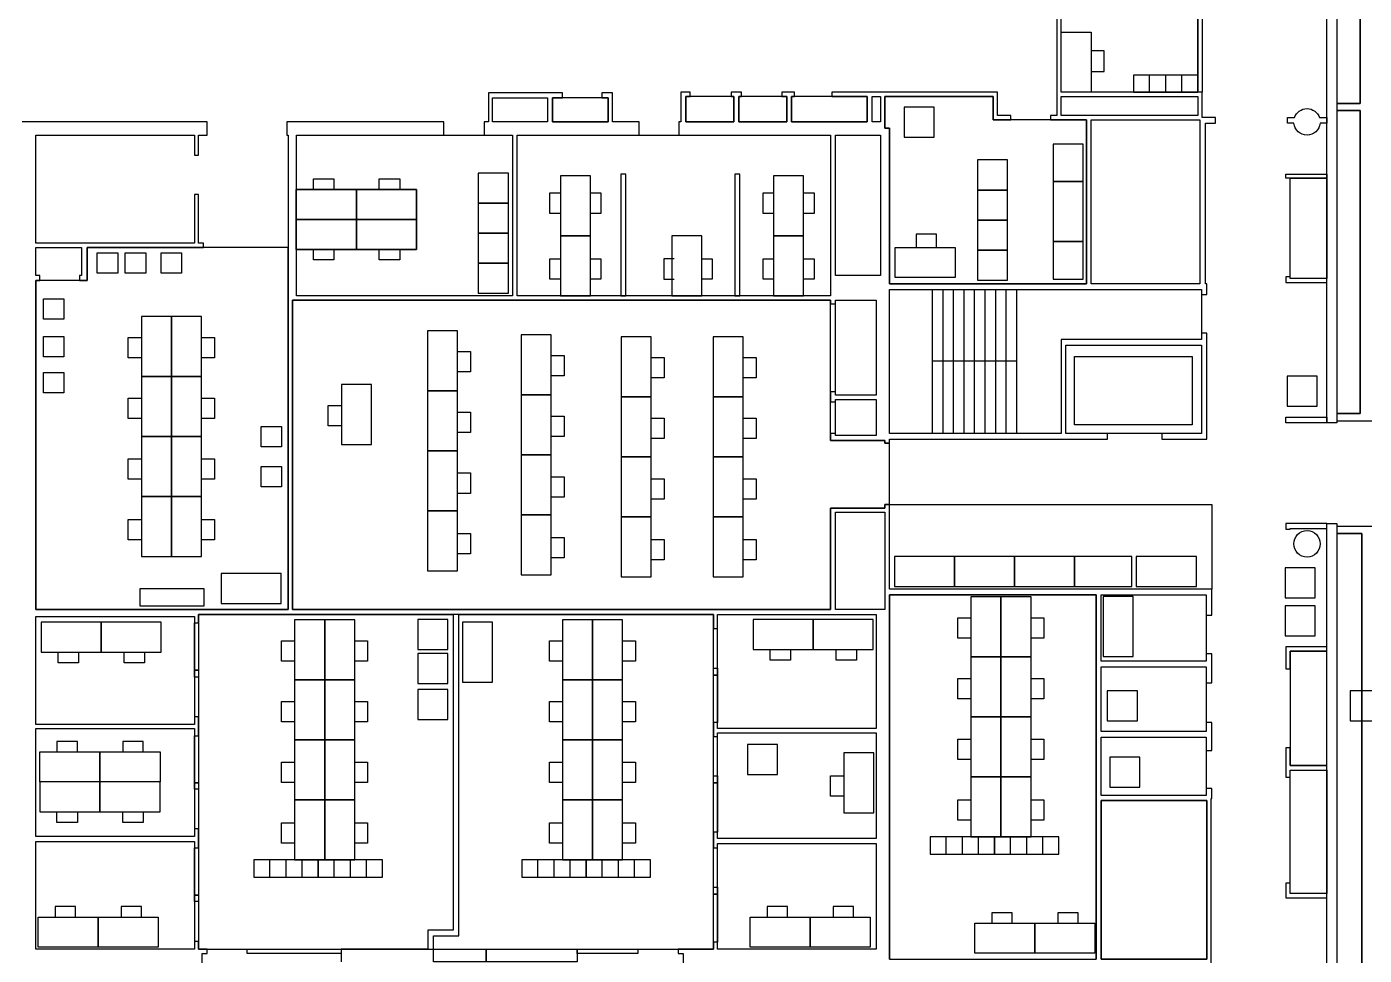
# Model space of a CAD drawing. Extents: x -199 to 9291, y -8332 to -2424.
# Drawn here: x 1780 to 4863, y -7254 to -5112 of the extents above; entities that cross this region are included whole.
import ezdxf

# ---------------------------------------------------------------- set-up
doc = ezdxf.new("R2010")
doc.units = 0
for name, color, linetype in [('0_VOID', 7, 'CONTINUOUS'), ('CHAIR', 142, 'CONTINUOUS'), ('COFFEE', 3, 'CONTINUOUS'), ('ELEVATORS', 2, 'CONTINUOUS'), ('FURNITURE', 2, 'CONTINUOUS'), ('LABS', 1, 'CONTINUOUS'), ('MEETING_ROOMS', 1, 'CONTINUOUS'), ('OFFICES', 1, 'CONTINUOUS'), ('STAIRS', 2, 'CONTINUOUS'), ('WALLS', 6, 'CONTINUOUS')]:
    doc.layers.add(name, color=color, linetype=linetype)

msp = doc.modelspace()

# ---------------------------------------------------------------- linework, layer by layer
at = {"layer": '0_VOID'}
for points in [[(4853.5, -4787.5), (4799.9, -4787.5), (4799.9, -5289), (4853.5, -5289)], [(2980.8, -5331.3), (2854, -5331.3), (2854, -5276), (2980.8, -5276)], [(3120.6, -5276), (3106, -5276), (3014.9, -5276), (2992.2, -5276), (2992.2, -5331.3), (3120.6, -5331.3)], [(3410, -5272.8), (3309.2, -5272.8), (3299.4, -5272.8), (3299.4, -5331.3), (3410, -5331.3)], [(3531.9, -5272.8), (3421.3, -5272.8), (3421.3, -5331.3), (3531.9, -5331.3)], [(3717.2, -5272.8), (3635.9, -5272.8), (3543.3, -5272.8), (3543.3, -5331.3), (3717.2, -5331.3)], [(4234.1, -5326.4), (4484.5, -5326.4), (4484.5, -5705.2), (4234.1, -5705.2)], [(4853.5, -5305.3), (4799.9, -5305.3), (4799.9, -6004.3), (4853.5, -6004.3)], [(4777.1, -5692.2), (4692.6, -5692.2), (4692.6, -5461.3), (4777.1, -5461.3)], [(3738.3, -5962), (3644.1, -5962), (3644.1, -5742.6), (3738.3, -5742.6)], [(4487.7, -6049.8), (4175.6, -6049.8), (4175.6, -5846.6), (4487.7, -5846.6)], [(3738.3, -6054.7), (3644.1, -6054.7), (3644.1, -5971.8), (3738.3, -5971.8)], [(3757.8, -6456.2), (3644.1, -6456.2), (3644.1, -6231.9), (3757.8, -6231.9)], [(3757.8, -6456.2), (3644.1, -6456.2), (3644.1, -6231.9), (3757.8, -6231.9)], [(4857.6, -6280.6), (4799.9, -6280.6), (4799.9, -7803.8), (4857.6, -7803.8)], [(4499.1, -6574.9), (4256.9, -6574.9), (4256.9, -6422.1), (4499.1, -6422.1)], [(4692.6, -6815.5), (4777.1, -6815.5), (4777.1, -6552.1), (4692.6, -6552.1)], [(4499.1, -6737.4), (4256.9, -6737.4), (4256.9, -6587.9), (4499.1, -6587.9)], [(4499.1, -6885.4), (4256.9, -6885.4), (4256.9, -6750.4), (4499.1, -6750.4)], [(4692.6, -6826.8), (4777.1, -6826.8), (4777.1, -7111.3), (4692.6, -7111.3)], [(4500.7, -7262.5), (4256.9, -7262.5), (4256.9, -6896.8), (4500.7, -6896.8)]]:
    msp.add_lwpolyline(points, close=True, dxfattribs=at)
at = {"layer": 'CHAIR'}
for points in [[(4233.5, -5214.8), (4263.4, -5214.8), (4263.4, -5167.8)], [(4263.4, -5167.8), (4233.5, -5167.8)], [(3971.4, -5488.5), (4040.6, -5488.5), (4040.6, -5419.2), (3971.4, -5419.2), (3971.4, -5488.5)], [(2440.7, -5487.1), (2440.7, -5462.8), (2487.7, -5462.8), (2487.7, -5487.1)], [(2592.7, -5487.1), (2592.7, -5462.8), (2639.7, -5462.8), (2639.7, -5487.1)], [(2985.9, -5542.3), (2985.9, -5495.3), (3010.1, -5495.3)], [(3079.3, -5495.3), (3103.6, -5495.3), (3103.6, -5542.3), (3079.3, -5542.3)], [(3477.3, -5542.3), (3477.3, -5495.3), (3501.6, -5495.3)], [(3570.8, -5495.3), (3595.1, -5495.3), (3595.1, -5542.3), (3570.8, -5542.3)], [(3971.4, -5557.7), (4040.6, -5557.7), (4040.6, -5488.5), (3971.4, -5488.5), (3971.4, -5557.7)], [(3971.4, -5557.7), (4040.6, -5557.7), (4040.6, -5488.5), (3971.4, -5488.5), (3971.4, -5557.7)], [(3010.1, -5542.3), (2985.9, -5542.3)], [(3501.6, -5542.3), (3477.3, -5542.3)], [(3971.4, -5626.9), (4040.6, -5626.9), (4040.6, -5557.7), (3971.4, -5557.7), (3971.4, -5626.9)], [(3971.4, -5626.9), (4040.6, -5626.9), (4040.6, -5557.7), (3971.4, -5557.7), (3971.4, -5626.9)], [(3877, -5620.9), (3877, -5590.6), (3830, -5590.6), (3830, -5620.9)], [(1989.7, -5680.2), (1942.7, -5680.2), (1942.7, -5633.2), (1989.7, -5633.2), (1989.7, -5680.2)], [(2054.2, -5680.2), (2007.2, -5680.2), (2007.2, -5633.2), (2054.2, -5633.2), (2054.2, -5680.2)], [(2137.1, -5680.2), (2090.1, -5680.2), (2090.1, -5633.2), (2137.1, -5633.2), (2137.1, -5680.2)], [(2487.7, -5649.7), (2440.7, -5649.7), (2440.7, -5625.5)], [(2487.7, -5625.5), (2487.7, -5649.7)], [(2639.7, -5649.7), (2592.7, -5649.7), (2592.7, -5625.5)], [(2639.7, -5625.5), (2639.7, -5649.7)], [(3971.4, -5696.1), (4040.6, -5696.1), (4040.6, -5626.9), (3971.4, -5626.9), (3971.4, -5696.1)], [(3971.4, -5696.1), (4040.6, -5696.1), (4040.6, -5626.9), (3971.4, -5626.9), (3971.4, -5696.1)], [(2985.9, -5694.3), (2985.9, -5647.3), (3010.1, -5647.3)], [(3079.3, -5647.3), (3103.6, -5647.3), (3103.6, -5694.3), (3079.3, -5694.3)], [(3272.5, -5647.3), (3248.3, -5647.3), (3248.3, -5694.3), (3272.5, -5694.3)], [(3336, -5647.3), (3360.2, -5647.3), (3360.2, -5694.3), (3336, -5694.3)], [(3477.3, -5694.3), (3477.3, -5647.3), (3501.6, -5647.3)], [(3570.8, -5647.3), (3595.1, -5647.3), (3595.1, -5694.3), (3570.8, -5694.3)], [(3010.1, -5694.3), (2985.9, -5694.3)], [(3501.6, -5694.3), (3477.3, -5694.3)], [(1865.3, -5786.1), (1818.3, -5786.1), (1818.3, -5739.1), (1865.3, -5739.1), (1865.3, -5786.1)], [(1865.3, -5873.6), (1818.3, -5873.6), (1818.3, -5826.6), (1865.3, -5826.6), (1865.3, -5873.6)], [(2044.5, -5875.7), (2013.9, -5875.7), (2013.9, -5828.7), (2044.5, -5828.7)], [(2183, -5828.7), (2212.9, -5828.7), (2212.9, -5875.7)], [(2212.9, -5875.7), (2183, -5875.7)], [(2772.7, -5861.2), (2802.7, -5861.2), (2802.7, -5908.2)], [(2989.3, -5870.4), (3019.2, -5870.4), (3019.2, -5917.4)], [(3219.6, -5875), (3249.6, -5875), (3249.6, -5922)], [(3431.6, -5875), (3461.5, -5875), (3461.5, -5922)], [(1865.3, -5956.5), (1818.3, -5956.5), (1818.3, -5909.5), (1865.3, -5909.5), (1865.3, -5956.5)], [(2802.7, -5908.2), (2772.7, -5908.2)], [(3019.2, -5917.4), (2989.3, -5917.4)], [(3249.6, -5922), (3219.6, -5922)], [(3461.5, -5922), (3431.6, -5922)], [(2044.5, -6015.6), (2013.9, -6015.6), (2013.9, -5968.6), (2044.5, -5968.6)], [(2183, -5968.6), (2212.9, -5968.6), (2212.9, -6015.6)], [(2505.3, -6032.2), (2474.7, -6032.2), (2474.7, -5985.2), (2505.3, -5985.2)], [(2772.7, -6001.1), (2802.7, -6001.1), (2802.7, -6048.1)], [(2989.3, -6010.3), (3019.2, -6010.3), (3019.2, -6057.3)], [(2212.9, -6015.6), (2183, -6015.6)], [(2367.5, -6080.8), (2320.5, -6080.8), (2320.5, -6033.8), (2367.5, -6033.8), (2367.5, -6080.8)], [(3219.6, -6015), (3249.6, -6015), (3249.6, -6061.9)], [(3431.6, -6015), (3461.5, -6015), (3461.5, -6061.9)], [(2802.7, -6048.1), (2772.7, -6048.1)], [(3019.2, -6057.3), (2989.3, -6057.3)], [(3249.6, -6061.9), (3219.6, -6061.9)], [(3461.5, -6061.9), (3431.6, -6061.9)], [(2044.5, -6155.5), (2013.9, -6155.5), (2013.9, -6108.5), (2044.5, -6108.5)], [(2183, -6108.5), (2212.9, -6108.5), (2212.9, -6155.5)], [(2367.5, -6172.9), (2320.5, -6172.9), (2320.5, -6125.9), (2367.5, -6125.9), (2367.5, -6172.9)], [(2212.9, -6155.5), (2183, -6155.5)], [(2772.7, -6141.1), (2802.7, -6141.1), (2802.7, -6188.1)], [(2989.3, -6150.3), (3019.2, -6150.3), (3019.2, -6197.3)], [(3219.6, -6154.9), (3249.6, -6154.9), (3249.6, -6201.9)], [(3431.6, -6154.9), (3461.5, -6154.9), (3461.5, -6201.9)], [(2802.7, -6188.1), (2772.7, -6188.1)], [(3019.2, -6197.3), (2989.3, -6197.3)], [(3249.6, -6201.9), (3219.6, -6201.9)], [(3461.5, -6201.9), (3431.6, -6201.9)], [(2044.5, -6295.5), (2013.9, -6295.5), (2013.9, -6248.5), (2044.5, -6248.5)], [(2183, -6248.5), (2212.9, -6248.5), (2212.9, -6295.5)], [(2772.7, -6281), (2802.7, -6281), (2802.7, -6328)], [(2212.9, -6295.5), (2183, -6295.5)], [(2989.3, -6290.2), (3019.2, -6290.2), (3019.2, -6337.2)], [(3219.6, -6294.8), (3249.6, -6294.8), (3249.6, -6341.8)], [(3431.6, -6294.8), (3461.5, -6294.8), (3461.5, -6341.8)], [(2802.7, -6328), (2772.7, -6328)], [(3019.2, -6337.2), (2989.3, -6337.2)], [(3249.6, -6341.8), (3219.6, -6341.8)], [(3461.5, -6341.8), (3431.6, -6341.8)], [(2750.5, -6548.5), (2750.5, -6479.3), (2681.3, -6479.3), (2681.3, -6548.5), (2750.5, -6548.5)], [(2750.5, -6548.5), (2750.5, -6479.3), (2681.3, -6479.3), (2681.3, -6548.5), (2750.5, -6548.5)], [(3956.6, -6522.3), (3926, -6522.3), (3926, -6475.3), (3956.6, -6475.3)], [(4095.1, -6475.3), (4125, -6475.3), (4125, -6522.3)], [(2397.6, -6575.2), (2366.9, -6575.2), (2366.9, -6528.2), (2397.6, -6528.2)], [(2536, -6528.2), (2565.9, -6528.2), (2565.9, -6575.2)], [(3015.3, -6575.2), (2984.7, -6575.2), (2984.7, -6528.2), (3015.3, -6528.2)], [(3153.7, -6528.2), (3183.7, -6528.2), (3183.7, -6575.2)], [(4125, -6522.3), (4095.1, -6522.3)], [(1899.4, -6578.7), (1852.4, -6578.7), (1852.4, -6554.4)], [(1899.4, -6554.4), (1899.4, -6578.7)], [(2051.3, -6578.7), (2004.3, -6578.7), (2004.3, -6554.4)], [(2051.3, -6554.4), (2051.3, -6578.7)], [(2750.5, -6626.8), (2750.5, -6557.6), (2681.3, -6557.6), (2681.3, -6626.8), (2750.5, -6626.8)], [(2750.5, -6626.8), (2750.5, -6557.6), (2681.3, -6557.6), (2681.3, -6626.8), (2750.5, -6626.8)], [(3540.8, -6572.8), (3493.8, -6572.8), (3493.8, -6548.6)], [(3540.8, -6548.6), (3540.8, -6572.8)], [(3692.8, -6572.8), (3645.8, -6572.8), (3645.8, -6548.6)], [(3692.8, -6548.6), (3692.8, -6572.8)], [(2565.9, -6575.2), (2536, -6575.2)], [(3183.7, -6575.2), (3153.7, -6575.2)], [(3956.6, -6662.2), (3926, -6662.2), (3926, -6615.2), (3956.6, -6615.2)], [(4095.1, -6615.2), (4125, -6615.2), (4125, -6662.2)], [(2750.5, -6709.6), (2750.5, -6640.4), (2681.3, -6640.4), (2681.3, -6709.6), (2750.5, -6709.6)], [(2750.5, -6709.6), (2750.5, -6640.4), (2681.3, -6640.4), (2681.3, -6709.6), (2750.5, -6709.6)], [(2397.6, -6715.1), (2366.9, -6715.1), (2366.9, -6668.1), (2397.6, -6668.1)], [(2536, -6668.1), (2565.9, -6668.1), (2565.9, -6715.1)], [(3015.3, -6715.1), (2984.7, -6715.1), (2984.7, -6668.1), (3015.3, -6668.1)], [(3153.7, -6668.1), (3183.7, -6668.1), (3183.7, -6715.1)], [(4125, -6662.2), (4095.1, -6662.2)], [(2565.9, -6715.1), (2536, -6715.1)], [(3183.7, -6715.1), (3153.7, -6715.1)], [(1896.7, -6760.3), (1849.7, -6760.3), (1849.7, -6784.6)], [(1896.7, -6784.6), (1896.7, -6760.3)], [(2048.7, -6760.3), (2001.7, -6760.3), (2001.7, -6784.6)], [(2048.7, -6784.6), (2048.7, -6760.3)], [(3956.6, -6802.2), (3926, -6802.2), (3926, -6755.2), (3956.6, -6755.2)], [(4095.1, -6755.2), (4125, -6755.2), (4125, -6802.2)], [(2397.6, -6855.1), (2366.9, -6855.1), (2366.9, -6808.1), (2397.6, -6808.1)], [(2536, -6808.1), (2565.9, -6808.1), (2565.9, -6855.1)], [(3015.3, -6855.1), (2984.7, -6855.1), (2984.7, -6808.1), (3015.3, -6808.1)], [(3153.7, -6808.1), (3183.7, -6808.1), (3183.7, -6855.1)], [(4125, -6802.2), (4095.1, -6802.2)], [(3663.5, -6886.4), (3632.9, -6886.4), (3632.9, -6839.4), (3663.5, -6839.4)], [(2565.9, -6855.1), (2536, -6855.1)], [(3183.7, -6855.1), (3153.7, -6855.1)], [(3956.6, -6942.1), (3926, -6942.1), (3926, -6895.1), (3956.6, -6895.1)], [(4095.1, -6895.1), (4125, -6895.1), (4125, -6942.1)], [(1896.7, -6947.2), (1849.7, -6947.2), (1849.7, -6923)], [(1896.7, -6923), (1896.7, -6947.2)], [(2048.7, -6947.2), (2001.7, -6947.2), (2001.7, -6923)], [(2048.7, -6923), (2048.7, -6947.2)], [(2397.6, -6995), (2366.9, -6995), (2366.9, -6948), (2397.6, -6948)], [(2536, -6948), (2565.9, -6948), (2565.9, -6995)], [(3015.3, -6995), (2984.7, -6995), (2984.7, -6948), (3015.3, -6948)], [(3153.7, -6948), (3183.7, -6948), (3183.7, -6995)], [(4125, -6942.1), (4095.1, -6942.1)], [(2565.9, -6995), (2536, -6995)], [(3183.7, -6995), (3153.7, -6995)], [(1892.6, -7141.3), (1845.6, -7141.3), (1845.6, -7165.6)], [(1892.6, -7165.6), (1892.6, -7141.3)], [(2044.6, -7141.3), (1997.6, -7141.3), (1997.6, -7165.6)], [(2044.6, -7165.6), (2044.6, -7141.3)], [(3534.1, -7141.3), (3487.1, -7141.3), (3487.1, -7165.6)], [(3534.1, -7165.6), (3534.1, -7141.3)], [(3686.1, -7141.3), (3639.1, -7141.3), (3639.1, -7165.6)], [(3686.1, -7165.6), (3686.1, -7141.3)], [(4051.8, -7155.6), (4004.8, -7155.6), (4004.8, -7179.8)], [(4051.8, -7179.8), (4051.8, -7155.6)], [(4203.8, -7155.6), (4156.8, -7155.6), (4156.8, -7179.8)], [(4203.8, -7179.8), (4203.8, -7155.6)]]:
    msp.add_lwpolyline(points, dxfattribs=at)
at = {"layer": 'COFFEE'}
for points in [[(4754.8, -5987.4), (4754.8, -5918.2), (4685.6, -5918.2), (4685.6, -5987.4), (4754.8, -5987.4)], [(4754.8, -5987.4), (4754.8, -5918.2), (4685.6, -5918.2), (4685.6, -5987.4), (4754.8, -5987.4)], [(3918.7, -6403.3), (3918.7, -6334.1), (3780.3, -6334.1), (3780.3, -6403.3), (3918.7, -6403.3)], [(3918.7, -6403.3), (3918.7, -6334.1), (3780.3, -6334.1), (3780.3, -6403.3), (3918.7, -6403.3)], [(4057.1, -6403.3), (4057.1, -6334.1), (3918.7, -6334.1), (3918.7, -6403.3), (4057.1, -6403.3)], [(4057.1, -6403.3), (4057.1, -6334.1), (3918.7, -6334.1), (3918.7, -6403.3), (4057.1, -6403.3)], [(4195.5, -6403.3), (4195.5, -6334.1), (4057.1, -6334.1), (4057.1, -6403.3), (4195.5, -6403.3)], [(4195.5, -6403.3), (4195.5, -6334.1), (4057.1, -6334.1), (4057.1, -6403.3), (4195.5, -6403.3)], [(4327.7, -6403.3), (4327.7, -6334.1), (4195.5, -6334.1), (4195.5, -6403.3), (4327.7, -6403.3)], [(4327.7, -6403.3), (4327.7, -6334.1), (4195.5, -6334.1), (4195.5, -6403.3), (4327.7, -6403.3)], [(4476.2, -6403.3), (4476.2, -6334.1), (4337.8, -6334.1), (4337.8, -6403.3), (4476.2, -6403.3)], [(4476.2, -6403.3), (4476.2, -6334.1), (4337.8, -6334.1), (4337.8, -6403.3), (4476.2, -6403.3)], [(4750.2, -6429.4), (4750.2, -6360.2), (4681, -6360.2), (4681, -6429.4), (4750.2, -6429.4)], [(4750.2, -6429.4), (4750.2, -6360.2), (4681, -6360.2), (4681, -6429.4), (4750.2, -6429.4)], [(4750.2, -6516.9), (4750.2, -6447.7), (4681, -6447.7), (4681, -6516.9), (4750.2, -6516.9)], [(4750.2, -6516.9), (4750.2, -6447.7), (4681, -6447.7), (4681, -6516.9), (4750.2, -6516.9)]]:
    msp.add_lwpolyline(points, dxfattribs=at)
msp.add_lwpolyline([(4512.1, -6409.1), (3769.2, -6409.1), (3769.2, -6214), (4512.1, -6214)], close=True, dxfattribs=at)
msp.add_lwpolyline([(4512.1, -6409.1), (3769.2, -6409.1), (3769.2, -6214), (4512.1, -6214)], close=True, dxfattribs=at)
at = {"layer": 'ELEVATORS'}
msp.add_lwpolyline([(4466.6, -6030.3), (4195.1, -6030.3), (4195.1, -5872.6), (4466.6, -5872.6)], close=True, dxfattribs=at)
at = {"layer": 'FURNITURE'}
for points in [[(4233.5, -5263), (4164.2, -5263), (4164.2, -5124.6), (4233.5, -5124.6), (4233.5, -5263)], [(4233.5, -5263), (4164.2, -5263), (4164.2, -5124.6), (4233.5, -5124.6), (4233.5, -5263)], [(4331.3, -5263), (4479.6, -5263), (4479.6, -5223.5), (4331.3, -5223.5), (4331.3, -5263)], [(4368.4, -5263), (4368.4, -5223.5)], [(4368.4, -5263), (4368.4, -5223.5)], [(4405.5, -5263), (4405.5, -5223.5)], [(4405.5, -5263), (4405.5, -5223.5)], [(4442.5, -5263), (4442.5, -5223.5)], [(4442.5, -5263), (4442.5, -5223.5)], [(3872.2, -5366.5), (3872.2, -5297.3), (3803, -5297.3), (3803, -5366.5), (3872.2, -5366.5)], [(3872.2, -5366.5), (3872.2, -5297.3), (3803, -5297.3), (3803, -5366.5), (3872.2, -5366.5)], [(4215.3, -5382.5), (4146.1, -5382.5), (4146.1, -5469.1), (4215.3, -5469.1), (4215.3, -5382.5)], [(2821, -5518.9), (2890.2, -5518.9), (2890.2, -5449.7), (2821, -5449.7), (2821, -5518.9)], [(3010.1, -5594.4), (3079.3, -5594.4), (3079.3, -5456), (3010.1, -5456), (3010.1, -5594.4)], [(3010.1, -5594.4), (3079.3, -5594.4), (3079.3, -5456), (3010.1, -5456), (3010.1, -5594.4)], [(3501.6, -5594.4), (3570.8, -5594.4), (3570.8, -5456), (3501.6, -5456), (3501.6, -5594.4)], [(3501.6, -5594.4), (3570.8, -5594.4), (3570.8, -5456), (3501.6, -5456), (3501.6, -5594.4)], [(2539.8, -5556.3), (2539.8, -5487.1), (2401.4, -5487.1), (2401.4, -5556.3), (2539.8, -5556.3)], [(2539.8, -5556.3), (2539.8, -5487.1), (2401.4, -5487.1), (2401.4, -5556.3), (2539.8, -5556.3)], [(2678.2, -5556.3), (2678.2, -5487.1), (2539.8, -5487.1), (2539.8, -5556.3), (2678.2, -5556.3)], [(2678.2, -5556.3), (2678.2, -5487.1), (2539.8, -5487.1), (2539.8, -5556.3), (2678.2, -5556.3)], [(4146.1, -5607.5), (4215.3, -5607.5), (4215.3, -5469.1), (4146.1, -5469.1), (4146.1, -5607.5)], [(4146.1, -5607.5), (4215.3, -5607.5), (4215.3, -5469.1), (4146.1, -5469.1), (4146.1, -5607.5)], [(2821, -5588.1), (2890.2, -5588.1), (2890.2, -5518.9), (2821, -5518.9), (2821, -5588.1)], [(2821, -5588.1), (2890.2, -5588.1), (2890.2, -5518.9), (2821, -5518.9), (2821, -5588.1)], [(2539.8, -5625.5), (2539.8, -5556.3), (2401.4, -5556.3), (2401.4, -5625.5), (2539.8, -5625.5)], [(2539.8, -5625.5), (2539.8, -5556.3), (2401.4, -5556.3), (2401.4, -5625.5), (2539.8, -5625.5)], [(2678.2, -5625.5), (2678.2, -5556.3), (2539.8, -5556.3), (2539.8, -5625.5), (2678.2, -5625.5)], [(2678.2, -5625.5), (2678.2, -5556.3), (2539.8, -5556.3), (2539.8, -5625.5), (2678.2, -5625.5)], [(2821, -5657.3), (2890.2, -5657.3), (2890.2, -5588.1), (2821, -5588.1), (2821, -5657.3)], [(2821, -5657.3), (2890.2, -5657.3), (2890.2, -5588.1), (2821, -5588.1), (2821, -5657.3)], [(3010.1, -5732.8), (3079.3, -5732.8), (3079.3, -5594.4), (3010.1, -5594.4), (3010.1, -5732.8)], [(3010.1, -5732.8), (3079.3, -5732.8), (3079.3, -5594.4), (3010.1, -5594.4), (3010.1, -5732.8)], [(3266.8, -5732.8), (3336, -5732.8), (3336, -5594.4), (3266.8, -5594.4), (3266.8, -5732.8)], [(3266.8, -5732.8), (3336, -5732.8), (3336, -5594.4), (3266.8, -5594.4), (3266.8, -5732.8)], [(3501.6, -5732.8), (3570.8, -5732.8), (3570.8, -5594.4), (3501.6, -5594.4), (3501.6, -5732.8)], [(3501.6, -5732.8), (3570.8, -5732.8), (3570.8, -5594.4), (3501.6, -5594.4), (3501.6, -5732.8)], [(4215.3, -5607.5), (4146.1, -5607.5), (4146.1, -5694.1), (4215.3, -5694.1), (4215.3, -5607.5)], [(4215.3, -5607.5), (4146.1, -5607.5), (4146.1, -5694.1), (4215.3, -5694.1), (4215.3, -5607.5)], [(3781.6, -5690.1), (3781.6, -5620.9), (3920, -5620.9), (3920, -5690.1), (3781.6, -5690.1)], [(3781.6, -5690.1), (3781.6, -5620.9), (3920, -5620.9), (3920, -5690.1), (3781.6, -5690.1)], [(2821, -5726.5), (2890.2, -5726.5), (2890.2, -5657.3), (2821, -5657.3), (2821, -5726.5)], [(2821, -5726.5), (2890.2, -5726.5), (2890.2, -5657.3), (2821, -5657.3), (2821, -5726.5)], [(2113.8, -5780.4), (2044.5, -5780.4), (2044.5, -5918.8), (2113.8, -5918.8), (2113.8, -5780.4)], [(2113.8, -5780.4), (2044.5, -5780.4), (2044.5, -5918.8), (2113.8, -5918.8), (2113.8, -5780.4)], [(2183, -5780.4), (2113.8, -5780.4), (2113.8, -5918.8), (2183, -5918.8), (2183, -5780.4)], [(2183, -5780.4), (2113.8, -5780.4), (2113.8, -5918.8), (2183, -5918.8), (2183, -5780.4)], [(2772.7, -5812.9), (2703.5, -5812.9), (2703.5, -5951.4), (2772.7, -5951.4), (2772.7, -5812.9)], [(2772.7, -5812.9), (2703.5, -5812.9), (2703.5, -5951.4), (2772.7, -5951.4), (2772.7, -5812.9)], [(2989.3, -5822.2), (2920.1, -5822.2), (2920.1, -5960.6), (2989.3, -5960.6), (2989.3, -5822.2)], [(2989.3, -5822.2), (2920.1, -5822.2), (2920.1, -5960.6), (2989.3, -5960.6), (2989.3, -5822.2)], [(3219.6, -5826.8), (3150.4, -5826.8), (3150.4, -5965.2), (3219.6, -5965.2), (3219.6, -5826.8)], [(3219.6, -5826.8), (3150.4, -5826.8), (3150.4, -5965.2), (3219.6, -5965.2), (3219.6, -5826.8)], [(3431.6, -5826.8), (3362.4, -5826.8), (3362.4, -5965.2), (3431.6, -5965.2), (3431.6, -5826.8)], [(3431.6, -5826.8), (3362.4, -5826.8), (3362.4, -5965.2), (3431.6, -5965.2), (3431.6, -5826.8)], [(2113.8, -5918.8), (2044.5, -5918.8), (2044.5, -6057.2), (2113.8, -6057.2), (2113.8, -5918.8)], [(2113.8, -5918.8), (2044.5, -5918.8), (2044.5, -6057.2), (2113.8, -6057.2), (2113.8, -5918.8)], [(2183, -5918.8), (2113.8, -5918.8), (2113.8, -6057.2), (2183, -6057.2), (2183, -5918.8)], [(2183, -5918.8), (2113.8, -5918.8), (2113.8, -6057.2), (2183, -6057.2), (2183, -5918.8)], [(2574.5, -5937), (2505.3, -5937), (2505.3, -6075.4), (2574.5, -6075.4), (2574.5, -5937)], [(2574.5, -5937), (2505.3, -5937), (2505.3, -6075.4), (2574.5, -6075.4), (2574.5, -5937)], [(2772.7, -5951.4), (2703.5, -5951.4), (2703.5, -6089.8), (2772.7, -6089.8), (2772.7, -5951.4)], [(2772.7, -5951.4), (2703.5, -5951.4), (2703.5, -6089.8), (2772.7, -6089.8), (2772.7, -5951.4)], [(2989.3, -5960.6), (2920.1, -5960.6), (2920.1, -6099), (2989.3, -6099), (2989.3, -5960.6)], [(2989.3, -5960.6), (2920.1, -5960.6), (2920.1, -6099), (2989.3, -6099), (2989.3, -5960.6)], [(3219.6, -5965.2), (3150.4, -5965.2), (3150.4, -6103.6), (3219.6, -6103.6), (3219.6, -5965.2)], [(3219.6, -5965.2), (3150.4, -5965.2), (3150.4, -6103.6), (3219.6, -6103.6), (3219.6, -5965.2)], [(3431.6, -5965.2), (3362.4, -5965.2), (3362.4, -6103.6), (3431.6, -6103.6), (3431.6, -5965.2)], [(3431.6, -5965.2), (3362.4, -5965.2), (3362.4, -6103.6), (3431.6, -6103.6), (3431.6, -5965.2)], [(2113.8, -6057.2), (2044.5, -6057.2), (2044.5, -6195.6), (2113.8, -6195.6), (2113.8, -6057.2)], [(2113.8, -6057.2), (2044.5, -6057.2), (2044.5, -6195.6), (2113.8, -6195.6), (2113.8, -6057.2)], [(2183, -6057.2), (2113.8, -6057.2), (2113.8, -6195.6), (2183, -6195.6), (2183, -6057.2)], [(2183, -6057.2), (2113.8, -6057.2), (2113.8, -6195.6), (2183, -6195.6), (2183, -6057.2)], [(2772.7, -6089.8), (2703.5, -6089.8), (2703.5, -6228.2), (2772.7, -6228.2), (2772.7, -6089.8)], [(2772.7, -6089.8), (2703.5, -6089.8), (2703.5, -6228.2), (2772.7, -6228.2), (2772.7, -6089.8)], [(2989.3, -6099), (2920.1, -6099), (2920.1, -6237.4), (2989.3, -6237.4), (2989.3, -6099)], [(2989.3, -6099), (2920.1, -6099), (2920.1, -6237.4), (2989.3, -6237.4), (2989.3, -6099)], [(3219.6, -6103.6), (3150.4, -6103.6), (3150.4, -6242), (3219.6, -6242), (3219.6, -6103.6)], [(3219.6, -6103.6), (3150.4, -6103.6), (3150.4, -6242), (3219.6, -6242), (3219.6, -6103.6)], [(3431.6, -6103.6), (3362.4, -6103.6), (3362.4, -6242), (3431.6, -6242), (3431.6, -6103.6)], [(3431.6, -6103.6), (3362.4, -6103.6), (3362.4, -6242), (3431.6, -6242), (3431.6, -6103.6)], [(2113.8, -6195.6), (2044.5, -6195.6), (2044.5, -6334.1), (2113.8, -6334.1), (2113.8, -6195.6)], [(2113.8, -6195.6), (2044.5, -6195.6), (2044.5, -6334.1), (2113.8, -6334.1), (2113.8, -6195.6)], [(2183, -6195.6), (2113.8, -6195.6), (2113.8, -6334.1), (2183, -6334.1), (2183, -6195.6)], [(2183, -6195.6), (2113.8, -6195.6), (2113.8, -6334.1), (2183, -6334.1), (2183, -6195.6)], [(2772.7, -6228.2), (2703.5, -6228.2), (2703.5, -6366.6), (2772.7, -6366.6), (2772.7, -6228.2)], [(2772.7, -6228.2), (2703.5, -6228.2), (2703.5, -6366.6), (2772.7, -6366.6), (2772.7, -6228.2)], [(2989.3, -6237.4), (2920.1, -6237.4), (2920.1, -6375.8), (2989.3, -6375.8), (2989.3, -6237.4)], [(2989.3, -6237.4), (2920.1, -6237.4), (2920.1, -6375.8), (2989.3, -6375.8), (2989.3, -6237.4)], [(3219.6, -6242), (3150.4, -6242), (3150.4, -6380.4), (3219.6, -6380.4), (3219.6, -6242)], [(3219.6, -6242), (3150.4, -6242), (3150.4, -6380.4), (3219.6, -6380.4), (3219.6, -6242)], [(3431.6, -6242), (3362.4, -6242), (3362.4, -6380.4), (3431.6, -6380.4), (3431.6, -6242)], [(3431.6, -6242), (3362.4, -6242), (3362.4, -6380.4), (3431.6, -6380.4), (3431.6, -6242)], [(2366.4, -6442), (2366.4, -6372.8), (2228, -6372.8), (2228, -6442), (2366.4, -6442)], [(2040.8, -6447.6), (2189.1, -6447.6), (2189.1, -6408), (2040.8, -6408), (2040.8, -6447.6)], [(4025.8, -6427), (3956.6, -6427), (3956.6, -6565.4), (4025.8, -6565.4), (4025.8, -6427)], [(4025.8, -6427), (3956.6, -6427), (3956.6, -6565.4), (4025.8, -6565.4), (4025.8, -6427)], [(4095.1, -6427), (4025.8, -6427), (4025.8, -6565.4), (4095.1, -6565.4), (4095.1, -6427)], [(4095.1, -6427), (4025.8, -6427), (4025.8, -6565.4), (4095.1, -6565.4), (4095.1, -6427)], [(4330.7, -6426.3), (4261.5, -6426.3), (4261.5, -6564.7), (4330.7, -6564.7), (4330.7, -6426.3)], [(1951.5, -6554.4), (1951.5, -6485.2), (1813.1, -6485.2), (1813.1, -6554.4), (1951.5, -6554.4)], [(1951.5, -6554.4), (1951.5, -6485.2), (1813.1, -6485.2), (1813.1, -6554.4), (1951.5, -6554.4)], [(2089.9, -6554.4), (2089.9, -6485.2), (1951.5, -6485.2), (1951.5, -6554.4), (2089.9, -6554.4)], [(2089.9, -6554.4), (2089.9, -6485.2), (1951.5, -6485.2), (1951.5, -6554.4), (2089.9, -6554.4)], [(2466.8, -6480), (2397.6, -6480), (2397.6, -6618.4), (2466.8, -6618.4), (2466.8, -6480)], [(2466.8, -6480), (2397.6, -6480), (2397.6, -6618.4), (2466.8, -6618.4), (2466.8, -6480)], [(2536, -6480), (2466.8, -6480), (2466.8, -6618.4), (2536, -6618.4), (2536, -6480)], [(2536, -6480), (2466.8, -6480), (2466.8, -6618.4), (2536, -6618.4), (2536, -6480)], [(2854, -6485.1), (2784.7, -6485.1), (2784.7, -6623.5), (2854, -6623.5), (2854, -6485.1)], [(3084.5, -6480), (3015.3, -6480), (3015.3, -6618.4), (3084.5, -6618.4), (3084.5, -6480)], [(3084.5, -6480), (3015.3, -6480), (3015.3, -6618.4), (3084.5, -6618.4), (3084.5, -6480)], [(3153.7, -6480), (3084.5, -6480), (3084.5, -6618.4), (3153.7, -6618.4), (3153.7, -6480)], [(3153.7, -6480), (3084.5, -6480), (3084.5, -6618.4), (3153.7, -6618.4), (3153.7, -6480)], [(3592.9, -6548.6), (3592.9, -6479.4), (3454.5, -6479.4), (3454.5, -6548.6), (3592.9, -6548.6)], [(3592.9, -6548.6), (3592.9, -6479.4), (3454.5, -6479.4), (3454.5, -6548.6), (3592.9, -6548.6)], [(3731.3, -6548.6), (3731.3, -6479.4), (3592.9, -6479.4), (3592.9, -6548.6), (3731.3, -6548.6)], [(3731.3, -6548.6), (3731.3, -6479.4), (3592.9, -6479.4), (3592.9, -6548.6), (3731.3, -6548.6)], [(4025.8, -6565.4), (3956.6, -6565.4), (3956.6, -6703.9), (4025.8, -6703.9), (4025.8, -6565.4)], [(4025.8, -6565.4), (3956.6, -6565.4), (3956.6, -6703.9), (4025.8, -6703.9), (4025.8, -6565.4)], [(4095.1, -6565.4), (4025.8, -6565.4), (4025.8, -6703.9), (4095.1, -6703.9), (4095.1, -6565.4)], [(4095.1, -6565.4), (4025.8, -6565.4), (4025.8, -6703.9), (4095.1, -6703.9), (4095.1, -6565.4)], [(2466.8, -6618.4), (2397.6, -6618.4), (2397.6, -6756.8), (2466.8, -6756.8), (2466.8, -6618.4)], [(2466.8, -6618.4), (2397.6, -6618.4), (2397.6, -6756.8), (2466.8, -6756.8), (2466.8, -6618.4)], [(2536, -6618.4), (2466.8, -6618.4), (2466.8, -6756.8), (2536, -6756.8), (2536, -6618.4)], [(2536, -6618.4), (2466.8, -6618.4), (2466.8, -6756.8), (2536, -6756.8), (2536, -6618.4)], [(3084.5, -6618.4), (3015.3, -6618.4), (3015.3, -6756.8), (3084.5, -6756.8), (3084.5, -6618.4)], [(3084.5, -6618.4), (3015.3, -6618.4), (3015.3, -6756.8), (3084.5, -6756.8), (3084.5, -6618.4)], [(3153.7, -6618.4), (3084.5, -6618.4), (3084.5, -6756.8), (3153.7, -6756.8), (3153.7, -6618.4)], [(3153.7, -6618.4), (3084.5, -6618.4), (3084.5, -6756.8), (3153.7, -6756.8), (3153.7, -6618.4)], [(4340.2, -6713.1), (4340.2, -6643.9), (4271, -6643.9), (4271, -6713.1), (4340.2, -6713.1)], [(4899.7, -6713.1), (4899.7, -6643.9), (4830.5, -6643.9), (4830.5, -6713.1), (4899.7, -6713.1)], [(4025.8, -6703.9), (3956.6, -6703.9), (3956.6, -6842.3), (4025.8, -6842.3), (4025.8, -6703.9)], [(4025.8, -6703.9), (3956.6, -6703.9), (3956.6, -6842.3), (4025.8, -6842.3), (4025.8, -6703.9)], [(4095.1, -6703.9), (4025.8, -6703.9), (4025.8, -6842.3), (4095.1, -6842.3), (4095.1, -6703.9)], [(4095.1, -6703.9), (4025.8, -6703.9), (4025.8, -6842.3), (4095.1, -6842.3), (4095.1, -6703.9)], [(2466.8, -6756.8), (2397.6, -6756.8), (2397.6, -6895.2), (2466.8, -6895.2), (2466.8, -6756.8)], [(2466.8, -6756.8), (2397.6, -6756.8), (2397.6, -6895.2), (2466.8, -6895.2), (2466.8, -6756.8)], [(2536, -6756.8), (2466.8, -6756.8), (2466.8, -6895.2), (2536, -6895.2), (2536, -6756.8)], [(2536, -6756.8), (2466.8, -6756.8), (2466.8, -6895.2), (2536, -6895.2), (2536, -6756.8)], [(3084.5, -6756.8), (3015.3, -6756.8), (3015.3, -6895.2), (3084.5, -6895.2), (3084.5, -6756.8)], [(3084.5, -6756.8), (3015.3, -6756.8), (3015.3, -6895.2), (3084.5, -6895.2), (3084.5, -6756.8)], [(3153.7, -6756.8), (3084.5, -6756.8), (3084.5, -6895.2), (3153.7, -6895.2), (3153.7, -6756.8)], [(3153.7, -6756.8), (3084.5, -6756.8), (3084.5, -6895.2), (3153.7, -6895.2), (3153.7, -6756.8)], [(3510.7, -6836.6), (3510.7, -6767.4), (3441.5, -6767.4), (3441.5, -6836.6), (3510.7, -6836.6)], [(1948.8, -6784.6), (1948.8, -6853.8), (1810.4, -6853.8), (1810.4, -6784.6), (1948.8, -6784.6)], [(1948.8, -6784.6), (1948.8, -6853.8), (1810.4, -6853.8), (1810.4, -6784.6), (1948.8, -6784.6)], [(2087.2, -6784.6), (2087.2, -6853.8), (1948.8, -6853.8), (1948.8, -6784.6), (2087.2, -6784.6)], [(2087.2, -6784.6), (2087.2, -6853.8), (1948.8, -6853.8), (1948.8, -6784.6), (2087.2, -6784.6)], [(3732.8, -6786.5), (3663.5, -6786.5), (3663.5, -6925), (3732.8, -6925), (3732.8, -6786.5)], [(3732.8, -6786.5), (3663.5, -6786.5), (3663.5, -6925), (3732.8, -6925), (3732.8, -6786.5)], [(4346.1, -6866), (4346.1, -6796.8), (4276.9, -6796.8), (4276.9, -6866), (4346.1, -6866)], [(4025.8, -6842.3), (3956.6, -6842.3), (3956.6, -6980.7), (4025.8, -6980.7), (4025.8, -6842.3)], [(4025.8, -6842.3), (3956.6, -6842.3), (3956.6, -6980.7), (4025.8, -6980.7), (4025.8, -6842.3)], [(4095.1, -6842.3), (4025.8, -6842.3), (4025.8, -6980.7), (4095.1, -6980.7), (4095.1, -6842.3)], [(4095.1, -6842.3), (4025.8, -6842.3), (4025.8, -6980.7), (4095.1, -6980.7), (4095.1, -6842.3)], [(1948.8, -6923), (1948.8, -6853.8), (1810.4, -6853.8), (1810.4, -6923), (1948.8, -6923)], [(1948.8, -6923), (1948.8, -6853.8), (1810.4, -6853.8), (1810.4, -6923), (1948.8, -6923)], [(2087.2, -6923), (2087.2, -6853.8), (1948.8, -6853.8), (1948.8, -6923), (2087.2, -6923)], [(2087.2, -6923), (2087.2, -6853.8), (1948.8, -6853.8), (1948.8, -6923), (2087.2, -6923)], [(2466.8, -6895.2), (2397.6, -6895.2), (2397.6, -7033.6), (2466.8, -7033.6), (2466.8, -6895.2)], [(2466.8, -6895.2), (2397.6, -6895.2), (2397.6, -7033.6), (2466.8, -7033.6), (2466.8, -6895.2)], [(2536, -6895.2), (2466.8, -6895.2), (2466.8, -7033.6), (2536, -7033.6), (2536, -6895.2)], [(2536, -6895.2), (2466.8, -6895.2), (2466.8, -7033.6), (2536, -7033.6), (2536, -6895.2)], [(3084.5, -6895.2), (3015.3, -6895.2), (3015.3, -7033.6), (3084.5, -7033.6), (3084.5, -6895.2)], [(3084.5, -6895.2), (3015.3, -6895.2), (3015.3, -7033.6), (3084.5, -7033.6), (3084.5, -6895.2)], [(3153.7, -6895.2), (3084.5, -6895.2), (3084.5, -7033.6), (3153.7, -7033.6), (3153.7, -6895.2)], [(3153.7, -6895.2), (3084.5, -6895.2), (3084.5, -7033.6), (3153.7, -7033.6), (3153.7, -6895.2)], [(3862.7, -7020.2), (4011, -7020.2), (4011, -6980.7), (3862.7, -6980.7), (3862.7, -7020.2)], [(3899.8, -7020.2), (3899.8, -6980.7)], [(3899.8, -7020.2), (3899.8, -6980.7)], [(3936.9, -7020.2), (3936.9, -6980.7)], [(3936.9, -7020.2), (3936.9, -6980.7)], [(3973.9, -7020.2), (3973.9, -6980.7)], [(3973.9, -7020.2), (3973.9, -6980.7)], [(4011, -7020.2), (4159.3, -7020.2), (4159.3, -6980.7), (4011, -6980.7), (4011, -7020.2)], [(4048.1, -7020.2), (4048.1, -6980.7)], [(4048.1, -7020.2), (4048.1, -6980.7)], [(4085.2, -7020.2), (4085.2, -6980.7)], [(4085.2, -7020.2), (4085.2, -6980.7)], [(4122.2, -7020.2), (4122.2, -6980.7)], [(4122.2, -7020.2), (4122.2, -6980.7)], [(2303.6, -7073.1), (2451.9, -7073.1), (2451.9, -7033.6), (2303.6, -7033.6), (2303.6, -7073.1)], [(2340.7, -7073.1), (2340.7, -7033.6)], [(2340.7, -7073.1), (2340.7, -7033.6)], [(2377.8, -7073.1), (2377.8, -7033.6)], [(2377.8, -7073.1), (2377.8, -7033.6)], [(2414.9, -7073.1), (2414.9, -7033.6)], [(2414.9, -7073.1), (2414.9, -7033.6)], [(2451.9, -7073.1), (2600.2, -7073.1), (2600.2, -7033.6), (2451.9, -7033.6), (2451.9, -7073.1)], [(2489, -7073.1), (2489, -7033.6)], [(2489, -7073.1), (2489, -7033.6)], [(2526.1, -7073.1), (2526.1, -7033.6)], [(2526.1, -7073.1), (2526.1, -7033.6)], [(2563.1, -7073.1), (2563.1, -7033.6)], [(2563.1, -7073.1), (2563.1, -7033.6)], [(2921.4, -7073.1), (3069.7, -7073.1), (3069.7, -7033.6), (2921.4, -7033.6), (2921.4, -7073.1)], [(2958.5, -7073.1), (2958.5, -7033.6)], [(2958.5, -7073.1), (2958.5, -7033.6)], [(2995.5, -7073.1), (2995.5, -7033.6)], [(2995.5, -7073.1), (2995.5, -7033.6)], [(3032.6, -7073.1), (3032.6, -7033.6)], [(3032.6, -7073.1), (3032.6, -7033.6)], [(3069.7, -7073.1), (3218, -7073.1), (3218, -7033.6), (3069.7, -7033.6), (3069.7, -7073.1)], [(3106.8, -7073.1), (3106.8, -7033.6)], [(3106.8, -7073.1), (3106.8, -7033.6)], [(3143.8, -7073.1), (3143.8, -7033.6)], [(3143.8, -7073.1), (3143.8, -7033.6)], [(3180.9, -7073.1), (3180.9, -7033.6)], [(3180.9, -7073.1), (3180.9, -7033.6)], [(1944.7, -7165.6), (1944.7, -7234.8), (1806.3, -7234.8), (1806.3, -7165.6), (1944.7, -7165.6)], [(1944.7, -7165.6), (1944.7, -7234.8), (1806.3, -7234.8), (1806.3, -7165.6), (1944.7, -7165.6)], [(2083.1, -7165.6), (2083.1, -7234.8), (1944.7, -7234.8), (1944.7, -7165.6), (2083.1, -7165.6)], [(2083.1, -7165.6), (2083.1, -7234.8), (1944.7, -7234.8), (1944.7, -7165.6), (2083.1, -7165.6)], [(3586.2, -7165.6), (3586.2, -7234.8), (3447.8, -7234.8), (3447.8, -7165.6), (3586.2, -7165.6)], [(3586.2, -7165.6), (3586.2, -7234.8), (3447.8, -7234.8), (3447.8, -7165.6), (3586.2, -7165.6)], [(3724.6, -7165.6), (3724.6, -7234.8), (3586.2, -7234.8), (3586.2, -7165.6), (3724.6, -7165.6)], [(3724.6, -7165.6), (3724.6, -7234.8), (3586.2, -7234.8), (3586.2, -7165.6), (3724.6, -7165.6)], [(4103.9, -7179.8), (4103.9, -7249), (3965.5, -7249), (3965.5, -7179.8), (4103.9, -7179.8)], [(4103.9, -7179.8), (4103.9, -7249), (3965.5, -7249), (3965.5, -7179.8), (4103.9, -7179.8)], [(4242.3, -7179.8), (4242.3, -7249), (4103.9, -7249), (4103.9, -7179.8), (4242.3, -7179.8)], [(4242.3, -7179.8), (4242.3, -7249), (4103.9, -7249), (4103.9, -7179.8), (4242.3, -7179.8)]]:
    msp.add_lwpolyline(points, dxfattribs=at)
for points in [[(3149.6, -5732.8), (3161.3, -5732.8), (3161.3, -5451.6), (3149.6, -5451.6)], [(3412, -5732.8), (3423.7, -5732.8), (3423.7, -5451.6), (3412, -5451.6)], [(2401.4, -5487.1), (2678.2, -5487.1), (2678.2, -5625.5), (2401.4, -5625.5)]]:
    msp.add_lwpolyline(points, close=True, dxfattribs=at)
at = {"layer": 'LABS'}
for points in [[(2910.9, -5362.2), (3632.7, -5362.2), (3632.7, -5732.8), (2910.9, -5732.8)], [(2176.1, -7239.8), (3362.8, -7239.8), (3362.8, -6467.6), (2176.1, -6467.6)]]:
    msp.add_lwpolyline(points, close=True, dxfattribs=at)
at = {"layer": 'MEETING_ROOMS'}
for points in [[(2382.6, -5620.7), (2187.5, -5620.7), (1919.3, -5620.7), (1919.3, -5697.1), (1901.4, -5697.1), (1810.4, -5697.1), (1800.6, -5697.1), (1800.6, -6456.2), (2382.6, -6456.2)], [(3769.2, -6072.6), (3757.8, -6072.6), (3757.8, -6066.1), (3632.7, -6066.1), (3632.7, -6049.8), (3632.7, -5976.7), (3632.7, -5953.9), (3632.7, -5750.7), (3632.7, -5742.6), (2392.3, -5742.6), (2392.3, -6456.2), (3632.7, -6456.2), (3632.7, -6222.1), (3757.8, -6222.1), (3757.8, -6214), (3769.2, -6214)], [(4245.5, -6422.1), (3769.2, -6422.1), (3769.2, -7262.5), (3839.1, -7262.5), (3931.8, -7262.5), (3941.5, -7262.5), (4234.1, -7262.5), (4245.5, -7262.5)]]:
    msp.add_lwpolyline(points, close=True, dxfattribs=at)
at = {"layer": 'OFFICES'}
for points in [[(4479.6, -5263), (4164.2, -5263), (4164.2, -4973.7), (4479.6, -4973.7)], [(4222.8, -5326.4), (4139.9, -5326.4), (4048.8, -5326.4), (4008.2, -5326.4), (4008.2, -5272.8), (3757.8, -5272.8), (3757.8, -5345.9), (3769.2, -5345.9), (3769.2, -5705.2), (4222.8, -5705.2)], [(2402.1, -5362.2), (2899.5, -5362.2), (2899.5, -5732.8), (2402.1, -5732.8)], [(2166.4, -6721.2), (1800.6, -6721.2), (1800.6, -6472.5), (2166.4, -6472.5)], [(3738.3, -6730.9), (3372.6, -6730.9), (3372.6, -6467.6), (3738.3, -6467.6)], [(2166.4, -6979.7), (1800.6, -6979.7), (1800.6, -6730.9), (2166.4, -6730.9)], [(3738.3, -6984.5), (3372.6, -6984.5), (3372.6, -6740.7), (3738.3, -6740.7)], [(2166.4, -7239.8), (1800.6, -7239.8), (1800.6, -6991), (2166.4, -6991)], [(3738.3, -7239.8), (3372.6, -7239.8), (3372.6, -6995.9), (3738.3, -6995.9)]]:
    msp.add_lwpolyline(points, close=True, dxfattribs=at)
at = {"layer": 'STAIRS'}
for p, q in [((3867.4, -5718.2), (3867.4, -6049.8)), ((3891.7, -5718.2), (3891.7, -6049.8)), ((3915.9, -5718.2), (3915.9, -6049.8)), ((3940.2, -5718.2), (3940.2, -6049.8)), ((3964.4, -5718.2), (3964.4, -6049.8)), ((3988.7, -5718.2), (3988.7, -6049.8)), ((4013, -5718.2), (4013, -6049.8)), ((4037.2, -5718.2), (4037.2, -6049.8)), ((4061.5, -5718.2), (4061.5, -6049.8)), ((4061.5, -5883.6), (3867.4, -5883.6))]:
    msp.add_line(p, q, dxfattribs=at)
msp.add_lwpolyline([(4164.2, -6049.8), (3769.2, -6049.8), (3769.2, -5718.2), (4487.7, -5718.2), (4487.7, -5833.6), (4164.2, -5833.6)], close=True, dxfattribs=at)
msp.add_lwpolyline([(4164.2, -6049.8), (3769.2, -6049.8), (3769.2, -5718.2), (4487.7, -5718.2), (4487.7, -5833.6), (4164.2, -5833.6)], close=True, dxfattribs=at)
at = {"layer": 'WALLS'}
for points in [[(4799.9, -6025.4), (4777.1, -6025.4), (4777.1, -4770.5), (4799.9, -4770.5)], [(4479.6, -4973.7), (4489.4, -4973.7), (4489.4, -5263), (4479.6, -5263)], [(2854, -5276), (2980.8, -5276), (2980.8, -5331.3), (2854, -5331.3)], [(3728.6, -5272.8), (3748.1, -5272.8), (3748.1, -5331.3), (3728.6, -5331.3)], [(4479.6, -5316.7), (4164.2, -5316.7), (4164.2, -5272.8), (4479.6, -5272.8)], [(4234.1, -5326.4), (4484.5, -5326.4), (4484.5, -5705.2), (4234.1, -5705.2)], [(3644.1, -5362.2), (3748.1, -5362.2), (3748.1, -5685.4), (3644.1, -5685.4)], [(4682.8, -5451.6), (4777.1, -5451.6), (4777.1, -5461.3), (4682.8, -5461.3)], [(4682.8, -5688.9), (4682.8, -5701.9), (4777.1, -5701.9), (4777.1, -5692.2), (4692.6, -5692.2), (4692.6, -5688.9)], [(4682.8, -6012.4), (4777.1, -6012.4), (4777.1, -6025.4), (4682.8, -6025.4)], [(4682.8, -6270.9), (4692.6, -6270.9), (4692.6, -6269.3), (4777.1, -6269.3), (4777.1, -6257.9), (4682.8, -6257.9)], [(4799.9, -7820.1), (4777.1, -7820.1), (4777.1, -6257.9), (4799.9, -6257.9)], [(2176.1, -6596), (2166.4, -6596), (2166.4, -6487.1), (2176.1, -6487.1)], [(4682.8, -6592.8), (4692.6, -6592.8), (4692.6, -6552.1), (4777.1, -6552.1), (4777.1, -6542.4), (4682.8, -6542.4)], [(2166.4, -6596), (2176.1, -6596), (2176.1, -6612.3), (2166.4, -6612.3)], [(3362.8, -6591.1), (3372.6, -6591.1), (3372.6, -6607.4), (3362.8, -6607.4)], [(3372.6, -6716.3), (3362.8, -6716.3), (3362.8, -6607.4), (3372.6, -6607.4)], [(2176.1, -6856.1), (2166.4, -6856.1), (2166.4, -6747.2), (2176.1, -6747.2)], [(4682.8, -6843.1), (4692.6, -6843.1), (4692.6, -6826.8), (4777.1, -6826.8), (4777.1, -6815.5), (4692.6, -6815.5), (4692.6, -6774.8), (4682.8, -6774.8)], [(3362.8, -6839.9), (3372.6, -6839.9), (3372.6, -6856.1), (3362.8, -6856.1)], [(2166.4, -6856.1), (2176.1, -6856.1), (2176.1, -6870.7), (2166.4, -6870.7)], [(3372.6, -6969.9), (3362.8, -6969.9), (3362.8, -6856.1), (3372.6, -6856.1)], [(4256.9, -7262.5), (4500.7, -7262.5), (4500.7, -6896.8), (4256.9, -6896.8)], [(2176.1, -7114.6), (2166.4, -7114.6), (2166.4, -7005.7), (2176.1, -7005.7)], [(4682.8, -7086.9), (4682.8, -7121.1), (4777.1, -7121.1), (4777.1, -7111.3), (4692.6, -7111.3), (4692.6, -7086.9)], [(2166.4, -7114.6), (2176.1, -7114.6), (2176.1, -7129.2), (2166.4, -7129.2)], [(3362.8, -7096.7), (3372.6, -7096.7), (3372.6, -7113), (3362.8, -7113)], [(3372.6, -7223.5), (3362.8, -7223.5), (3362.8, -7113), (3372.6, -7113)], [(2504.5, -7249.5), (2288.3, -7249.5), (2288.3, -7239.8), (2504.5, -7239.8)], [(2839.4, -7269), (2717.5, -7269), (2717.5, -7239.8), (2839.4, -7239.8)], [(2839.4, -7239.8), (3049.1, -7239.8), (3049.1, -7269), (2839.4, -7269)], [(3188.9, -7249.5), (3049.1, -7249.5), (3049.1, -7239.8), (3188.9, -7239.8)]]:
    msp.add_lwpolyline(points, close=True, dxfattribs=at)
for points in [[(4934, -4770.5), (4799.9, -4770.5), (4799.9, -4787.5), (4853.5, -4787.5), (4853.5, -5289), (4799.9, -5289), (4799.9, -5305.3), (4853.5, -5305.3), (4853.5, -6004.3), (4799.9, -6004.3), (4799.9, -6020.6), (4921.8, -6020.6)], [(4154.5, -4963.9), (4154.5, -5316.7), (4139.9, -5316.7), (4139.9, -5326.4), (4222.8, -5326.4), (4222.8, -5705.2), (3769.2, -5705.2), (3769.2, -5345.9), (3757.8, -5345.9), (3757.8, -5272.8), (4008.2, -5272.8), (4008.2, -5326.4), (4048.8, -5326.4), (4048.8, -5316.7), (4017.9, -5316.7), (4017.9, -5263), (3635.9, -5263), (3635.9, -5272.8), (3717.2, -5272.8), (3717.2, -5331.3), (3543.3, -5331.3), (3543.3, -5272.8), (3549.8, -5272.8), (3549.8, -5263), (3520.5, -5263), (3520.5, -5272.8), (3531.9, -5272.8), (3531.9, -5331.3), (3421.3, -5331.3), (3421.3, -5272.8), (3427.9, -5272.8), (3427.9, -5263), (3403.5, -5263), (3403.5, -5272.8), (3410, -5272.8), (3410, -5331.3), (3299.4, -5331.3), (3299.4, -5272.8), (3309.2, -5272.8), (3309.2, -5263), (3288, -5263), (3288, -5331.3), (3283.2, -5331.3), (3283.2, -5362.2), (3632.7, -5362.2), (3632.7, -5732.8), (2910.9, -5732.8), (2910.9, -5362.2), (3192.1, -5362.2), (3192.1, -5331.3), (3130.4, -5331.3), (3130.4, -5264.6), (3106, -5264.6), (3106, -5276), (3120.6, -5276), (3120.6, -5331.3), (2992.2, -5331.3), (2992.2, -5276), (3014.9, -5276), (3014.9, -5264.6), (2844.3, -5264.6), (2844.3, -5331.3), (2834.5, -5331.3), (2834.5, -5362.2), (2899.5, -5362.2), (2899.5, -5732.8), (2402.1, -5732.8), (2402.1, -5362.2), (2741.8, -5362.2), (2741.8, -5331.3), (2379.3, -5331.3), (2379.3, -5362.2), (2382.6, -5362.2), (2382.6, -6456.2), (1800.6, -6456.2), (1800.6, -5697.1), (1810.4, -5697.1), (1810.4, -5685.7), (1800.6, -5685.7), (1800.6, -5620.7), (1906.3, -5620.7), (1906.3, -5685.7), (1901.4, -5685.7), (1901.4, -5697.1), (1919.3, -5697.1), (1919.3, -5620.7), (2187.5, -5620.7), (2187.5, -5610.9), (2176.1, -5610.9), (2176.1, -5498.7), (2166.4, -5498.7), (2166.4, -5610.9), (1800.6, -5610.9), (1800.6, -5362.2), (2166.4, -5362.2), (2166.4, -5407.7), (2176.1, -5407.7), (2176.1, -5362.2), (2195.6, -5362.2), (2195.6, -5331.3), (1769.7, -5331.3)], [(4510.5, -7348.7), (4510.5, -6891.9), (4512.1, -6891.9), (4512.1, -6869.1), (4499.1, -6869.1), (4499.1, -6885.4), (4256.9, -6885.4), (4256.9, -6750.4), (4499.1, -6750.4), (4499.1, -6781.3), (4512.1, -6781.3), (4512.1, -6716.3), (4499.1, -6716.3), (4499.1, -6737.4), (4256.9, -6737.4), (4256.9, -6587.9), (4499.1, -6587.9), (4499.1, -6625.3), (4512.1, -6625.3), (4512.1, -6558.6), (4499.1, -6558.6), (4499.1, -6574.9), (4256.9, -6574.9), (4256.9, -6422.1), (4499.1, -6422.1), (4499.1, -6469.2), (4512.1, -6469.2), (4512.1, -6409.1), (3769.2, -6409.1), (3769.2, -6214), (3757.8, -6214), (3757.8, -6222.1), (3632.7, -6222.1), (3632.7, -6456.2), (2392.3, -6456.2), (2392.3, -5742.6), (3632.7, -5742.6), (3632.7, -5750.7), (3644.1, -5750.7), (3644.1, -5742.6), (3738.3, -5742.6), (3738.3, -5962), (3644.1, -5962), (3644.1, -5953.9), (3632.7, -5953.9), (3632.7, -5976.7), (3644.1, -5976.7), (3644.1, -5971.8), (3738.3, -5971.8), (3738.3, -6054.7), (3644.1, -6054.7), (3644.1, -6049.8), (3632.7, -6049.8), (3632.7, -6066.1), (3757.8, -6066.1), (3757.8, -6072.6), (3769.2, -6072.6), (3769.2, -6062.8), (4271.5, -6062.8), (4271.5, -6049.8), (4175.6, -6049.8), (4175.6, -5846.6), (4487.7, -5846.6), (4487.7, -6049.8), (4396.7, -6049.8), (4396.7, -6062.8), (4500.7, -6062.8), (4500.7, -5819), (4487.7, -5819), (4487.7, -5833.6), (4164.2, -5833.6), (4164.2, -6049.8), (3769.2, -6049.8), (3769.2, -5718.2), (4487.7, -5718.2), (4487.7, -5729.6), (4500.7, -5729.6), (4500.7, -5705.2), (4497.5, -5705.2), (4497.5, -5334.5), (4520.3, -5334.5), (4520.3, -5321.5), (4489.4, -5321.5), (4489.4, -5263), (4164.2, -5263), (4164.2, -4973.7)], [(5215.2, -6264.4), (4799.9, -6264.4), (4799.9, -6264.4), (4799.9, -6280.6), (4857.6, -6280.6), (4857.6, -7803.8), (4799.9, -7803.8), (4799.9, -7820.1), (5206.3, -7820.1)], [(3769.2, -7262.5), (3769.2, -6422.1), (4245.5, -6422.1), (4245.5, -7262.5)], [(2184.3, -7348.7), (2184.3, -7249.5), (2195.6, -7249.5), (2195.6, -7239.8), (2176.1, -7239.8), (2176.1, -7221.9), (2166.4, -7221.9), (2166.4, -7239.8), (1800.6, -7239.8), (1800.6, -6991), (2166.4, -6991), (2166.4, -7005.7), (2176.1, -7005.7), (2176.1, -6961.8), (2166.4, -6961.8), (2166.4, -6979.7), (1800.6, -6979.7), (1800.6, -6730.9), (2166.4, -6730.9), (2166.4, -6747.2), (2176.1, -6747.2), (2176.1, -6703.3), (2166.4, -6703.3), (2166.4, -6721.2), (1800.6, -6721.2), (1800.6, -6472.5), (2166.4, -6472.5), (2166.4, -6487.1), (2176.1, -6487.1), (2176.1, -6467.6), (2763, -6467.6), (2763, -7195.9), (2704.5, -7195.9), (2704.5, -7239.8), (2504.5, -7239.8), (2504.5, -7269)], [(2717.5, -7269), (2717.5, -7208.9), (2776, -7208.9), (2776, -6467.6), (3362.8, -6467.6), (3362.8, -6500.1), (3372.6, -6500.1), (3372.6, -6467.6), (3738.3, -6467.6), (3738.3, -6730.9), (3372.6, -6730.9), (3372.6, -6716.3), (3362.8, -6716.3), (3362.8, -6748.8), (3372.6, -6748.8), (3372.6, -6740.7), (3738.3, -6740.7), (3738.3, -6984.5), (3372.6, -6984.5), (3372.6, -6969.9), (3362.8, -6969.9), (3362.8, -7005.7), (3372.6, -7005.7), (3372.6, -6995.9), (3738.3, -6995.9), (3738.3, -7239.8), (3372.6, -7239.8), (3372.6, -7223.5), (3362.8, -7223.5), (3362.8, -7239.8), (3281.5, -7239.8), (3281.5, -7249.5), (3292.9, -7249.5), (3292.9, -7350.3)]]:
    msp.add_lwpolyline(points, dxfattribs=at)
msp.add_lwpolyline([(4760.2, -5321.5), (4777.1, -5321.5), (4777.1, -5334.5), (4761.6, -5334.5, -0.897623), (4701, -5334.5), (4686.1, -5334.5), (4686.1, -5321.5), (4702.4, -5321.5, -0.71848)], format="xyb", close=True, dxfattribs=at)
msp.add_circle((4731.3, -6304.6), 30.5, dxfattribs=at)

doc.saveas('drawing.dxf')
